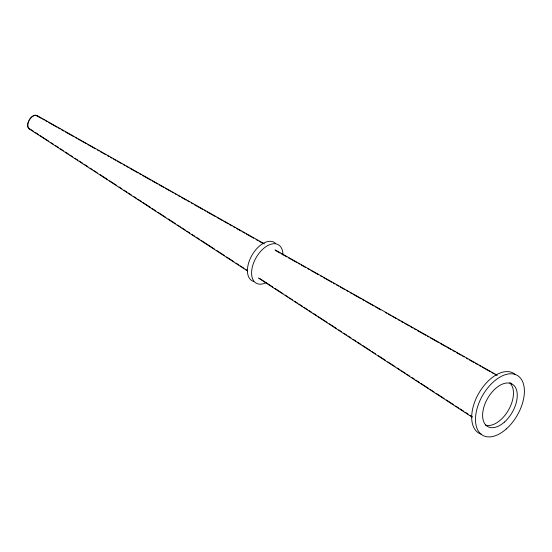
<?xml version="1.0" encoding="UTF-8"?>
<svg xmlns="http://www.w3.org/2000/svg" width="552" height="552" viewBox="0 0 552 552"><rect width="100%" height="100%" fill="white"/><g stroke="black" fill="none" stroke-linecap="round" stroke-linejoin="round"><path stroke-width="0.83" d="M36.936 115.492L264.491 243.901M275 249.828L497.297 375.27M41.269 118.321L36.763 115.782A7.397 4.271 -60 0 1 37.219 116.113M42.773 119.17L44.277 120.019M45.775 120.867L47.279 121.716M48.783 122.558L57.042 127.222M58.546 128.071L60.044 128.92M61.548 129.768L63.804 131.038M65.302 131.887L73.568 136.544M75.065 137.393L76.569 138.241M78.073 139.09L86.333 143.748M87.83 144.596L95.344 148.833M97.594 150.109L99.098 150.951M100.602 151.8L105.86 154.767M107.357 155.616L108.861 156.464M110.365 157.313L111.863 158.162M113.367 159.004L115.623 160.28M117.121 161.129L121.626 163.668M123.13 164.517L124.635 165.365M126.132 166.214L128.388 167.484M129.892 168.332L138.152 172.99M139.656 173.839L141.153 174.687M142.657 175.536L150.917 180.193M152.421 181.042L157.679 184.009M159.176 184.858L163.682 187.404M165.186 188.246L170.444 191.213M171.948 192.061L173.445 192.91M174.95 193.759L176.454 194.608M177.951 195.449L180.207 196.726M181.712 197.575L186.217 200.114M187.714 200.962L189.219 201.811M191.475 203.081L192.972 203.929M194.476 204.778L202.736 209.436M204.24 210.284L205.744 211.133M207.242 211.982L215.508 216.639M217.005 217.488L222.263 220.455M223.767 221.304L228.273 223.85M229.777 224.692L232.026 225.968M233.53 226.81L235.028 227.659M236.532 228.507L241.038 231.053M242.542 231.902L244.791 233.172M246.295 234.02L253.803 238.257M256.059 239.527L257.563 240.375M259.06 241.224L263.566 243.763M275.586 250.546L280.092 253.085M281.596 253.934L286.847 256.901M288.351 257.75L296.61 262.414M298.114 263.263L299.619 264.104M301.116 264.953L305.622 267.499M307.878 268.769L309.382 269.618M310.88 270.466L318.394 274.703M320.643 275.972L322.147 276.821M323.651 277.67L331.911 282.327M333.415 283.176L334.912 284.025M336.416 284.873L338.666 286.143M340.17 286.992L344.676 289.538M346.18 290.38L348.429 291.656M349.933 292.498L351.438 293.347M352.935 294.195L361.201 298.86M362.698 299.708L364.203 300.55M365.707 301.399L373.966 306.063M375.47 306.912L380.728 309.879M385.234 312.418L386.731 313.267M388.235 314.116L390.492 315.385M391.989 316.234L396.495 318.773M397.999 319.622L399.503 320.47M401 321.319L403.257 322.589M404.761 323.438L409.267 325.984M410.764 326.825L413.02 328.102M414.517 328.944L416.022 329.792M417.526 330.641L425.785 335.305M427.289 336.154L428.787 336.996M430.291 337.845L438.55 342.509M440.054 343.358L445.312 346.325M446.816 347.167L451.322 349.713M452.819 350.561L455.076 351.831M456.58 352.68L461.086 355.219M462.583 356.068L464.087 356.916M466.343 358.186L467.841 359.035M469.345 359.883L473.851 362.429M475.355 363.271L477.604 364.548M479.108 365.389L480.613 366.238M482.11 367.087L490.369 371.751M491.873 372.6L493.378 373.442M494.882 374.291L496.379 375.139M30.815 129.534L33.706 131.41M35.149 132.349L38.764 134.702M40.206 135.647L48.88 141.284M51.046 142.699L53.213 144.106M55.386 145.521L58.27 147.398M60.444 148.812L63.328 150.689M65.502 152.104L68.393 153.98M69.835 154.926L72.726 156.802M74.893 158.217L77.784 160.094M79.226 161.039L82.841 163.385M84.29 164.33L87.899 166.683M90.066 168.091L92.232 169.498M93.681 170.444L97.297 172.79M100.181 174.673L107.412 179.379M109.579 180.787L116.803 185.493M118.97 186.9L121.861 188.784M124.027 190.192L126.919 192.075M128.368 193.014L131.259 194.897M133.425 196.305L136.316 198.189M137.758 199.127L141.374 201.48M142.816 202.418L150.765 207.593M152.214 208.532L155.823 210.885M157.989 212.292L165.938 217.467M168.112 218.875L175.336 223.581M177.502 224.988L180.394 226.872M181.836 227.81L185.451 230.163M186.893 231.102L189.784 232.985M191.958 234.393L194.842 236.277M196.291 237.215L199.9 239.568M201.349 240.506L214.355 248.973M216.522 250.38L224.471 255.555M226.637 256.97L233.869 261.669M236.035 263.083L238.926 264.96M240.368 265.898L243.984 268.251M245.426 269.197L247.593 270.604M259.882 278.601L272.888 287.061M275.055 288.475L283.003 293.643M285.17 295.058L288.061 296.935M289.503 297.88L292.394 299.757M294.561 301.171L297.452 303.048M298.901 303.993L302.51 306.339M303.959 307.285L307.574 309.637M309.017 310.576L311.908 312.453M313.35 313.398L316.965 315.751M318.407 316.689L327.081 322.333M329.247 323.741L336.478 328.447M338.645 329.854L341.536 331.738M343.703 333.146L346.594 335.029M348.036 335.968L350.927 337.852M353.094 339.259L355.985 341.143M357.434 342.081L361.042 344.434M362.491 345.373L370.44 350.548M371.882 351.486L375.498 353.839M378.389 355.716L385.613 360.421M387.78 361.829L395.004 366.535M397.171 367.942L400.062 369.826M401.511 370.765L405.12 373.117M406.569 374.056L409.46 375.94M411.626 377.347L414.517 379.231M415.96 380.169L419.575 382.522M421.017 383.461L428.966 388.636M430.415 389.574L434.024 391.927M436.197 393.341L444.146 398.509M446.313 399.924L453.537 404.623M455.704 406.037L458.595 407.914M460.037 408.859L463.652 411.205M465.101 412.151L467.986 414.028M470.159 415.442L472.326 416.85M29.201 128.878L247.427 270.894M258.267 277.946L472.153 417.139M253.554 281.416A22.177 12.8 -60 0 1 252.016 255.141A22.177 12.8 -60 0 1 275.545 243.335M266.575 282.424A22.177 12.8 -60 0 1 251.588 272.46A22.177 12.8 -60 0 1 267.485 245.702A22.177 12.8 -60 0 1 282.941 254.886M29.366 128.588A7.397 4.271 -60 0 1 28.014 126.663M27.883 125.966A7.397 4.271 -60 0 1 27.883 124.393M28.014 123.538A7.397 4.271 -60 0 1 28.235 122.661M28.538 121.778A7.397 4.271 -60 0 1 28.918 120.902M29.366 120.053A7.397 4.271 -60 0 1 33.748 115.803M34.424 115.568A7.397 4.271 -60 0 1 36.253 115.554M30.332 129.23A7.735 4.464 -60 0 1 29.463 119.522A7.735 4.464 -60 0 1 38.116 116.851M510.082 382.75A24.847 14.345 -60 0 1 511.359 384.22M509.889 383.026A24.509 14.152 -60 0 1 508.399 410.226A24.509 14.152 -60 0 1 485.587 425.116M515.05 374.318A34.59 19.969 -60 0 0 508.371 371.627L505.501 371.655A34.59 19.969 -60 0 0 474.962 401.256A34.59 19.969 -60 0 0 481.254 434.148M504.424 422.08A24.509 14.152 -60 0 0 512.194 384.116A24.509 14.152 -60 0 0 483.2 409.825A24.509 14.152 -60 0 0 504.424 422.08M506.274 428.966A34.59 19.969 -60 0 0 517.238 375.388A34.59 19.969 -60 0 0 476.314 411.675A34.59 19.969 -60 0 0 506.274 428.966"/></g></svg>
